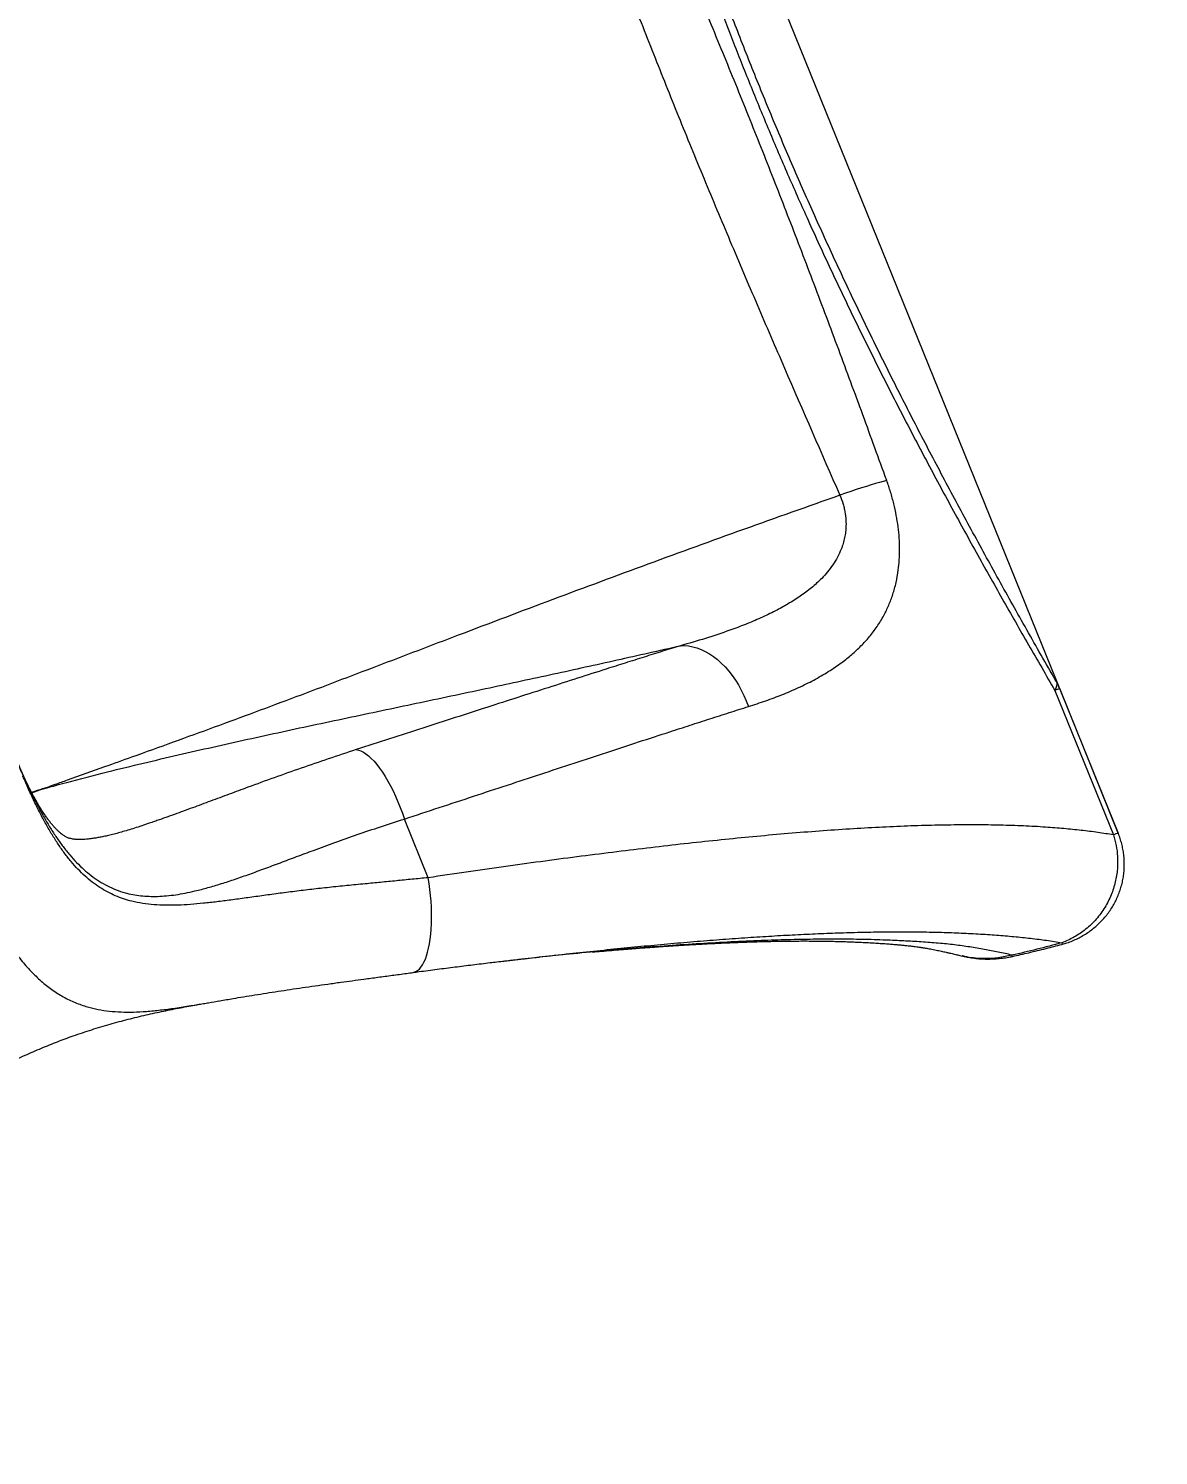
# Model space of a CAD drawing. Header units: millimetres. Extents: x -10881 to 8954, y -8695 to 5624.
# Drawn here: x 5391 to 6331, y -3994 to -2808 of the extents above; entities that cross this region are included whole.
import ezdxf

# ---------------------------------------------------------------- set-up
doc = ezdxf.new("R2010")
doc.units = ezdxf.units.MM
for name, color, linetype in [('DIKOM_ОБЪЕКТ', 7, 'Continuous'), ('DIKOM_РАЗМЕР_ЗОНА', 7, 'Continuous'), ('DIKOM_РАЗМЕР_ОБЪЕКТА', 7, 'Continuous')]:
    doc.layers.add(name, color=color, linetype=linetype)
doc.styles.add('style1', font='arial.ttf', dxfattribs={"width": 0.8})
doc.dimstyles.new('1-50', dxfattribs={"dimtxt": 300, "dimasz": 200, "dimexe": 100, "dimexo": 0, "dimgap": 100, "dimtad": 1, "dimtxsty": 'style1', "dimcen": 200, "dimclrd": 7, "dimclre": 7, "dimclrt": 7, "dimadec": 1, "dimazin": 2, "dimtfac": 1, "dimtmove": 0, "dimatfit": 2, "dimfxl": 0, "dimlwd": 25, "dimlwe": 18, "dimarcsym": 0})

# ---------------------------------------------------------------- blocks, each defined once
blk = doc.blocks.new('*D10')
at = {"layer": 'Defpoints', "color": 0, "transparency": 16777216}
for p in [(-7152.7, 2730.8), (7385.2, 911.3), (7385.2, -7693.8)]:
    blk.add_point(p, dxfattribs=at)
at = {"layer": 'DIKOM_РАЗМЕР_ОБЪЕКТА', "color": 7, "lineweight": 18, "transparency": 16777216}
for p, q in [((-7152.7, 2730.8), (-7152.7, -7793.8)), ((7385.2, 911.3), (7385.2, -7793.8))]:
    blk.add_line(p, q, dxfattribs=at)
at = {"layer": 'DIKOM_РАЗМЕР_ОБЪЕКТА', "color": 7, "lineweight": 25, "transparency": 16777216}
blk.add_line((-6952.7, -7693.8), (7185.2, -7693.8), dxfattribs=at)
at = {"layer": 'DIKOM_РАЗМЕР_ОБЪЕКТА', "color": 7, "transparency": 16777216}
for points in [[(-6952.7, -7660.4), (-6952.7, -7727.1), (-7152.7, -7693.8)], [(7185.2, -7660.4), (7185.2, -7727.1), (7385.2, -7693.8)]]:
    blk.add_solid(points, dxfattribs=at)
at = {"layer": 'DIKOM_РАЗМЕР_ОБЪЕКТА', "color": 7, "transparency": 16777216, "insert": (116.2, -7440.6), "char_height": 300, "attachment_point": 5, "style": 'style1'}
blk.add_mtext('14500', dxfattribs=at)
blk = doc.blocks.new('*D12')
at = {"layer": 'Defpoints', "color": 0, "transparency": 16777216}
for p in [(-9113.3, 3014), (8954.2, 2756.5), (8954.2, -8594.5)]:
    blk.add_point(p, dxfattribs=at)
at = {"layer": 'DIKOM_РАЗМЕР_ЗОНА', "color": 7, "lineweight": 18, "transparency": 16777216}
for p, q in [((-9113.3, 3014), (-9113.3, -8694.5)), ((8954.2, 2756.5), (8954.2, -8694.5))]:
    blk.add_line(p, q, dxfattribs=at)
at = {"layer": 'DIKOM_РАЗМЕР_ЗОНА', "color": 7, "lineweight": 25, "transparency": 16777216}
blk.add_line((-8913.3, -8594.5), (8754.2, -8594.5), dxfattribs=at)
at = {"layer": 'DIKOM_РАЗМЕР_ЗОНА', "color": 7, "transparency": 16777216}
for points in [[(-8913.3, -8561.2), (-8913.3, -8627.8), (-9113.3, -8594.5)], [(8754.2, -8561.2), (8754.2, -8627.8), (8954.2, -8594.5)]]:
    blk.add_solid(points, dxfattribs=at)
at = {"layer": 'DIKOM_РАЗМЕР_ЗОНА', "color": 7, "transparency": 16777216, "insert": (-79.6, -8341.3), "char_height": 300, "attachment_point": 5, "style": 'style1'}
blk.add_mtext('18000', dxfattribs=at)

msp = doc.modelspace()

# ---------------------------------------------------------------- linework, layer by layer
at = {"layer": 'DIKOM_ОБЪЕКТ', "color": 7, "linetype": 'Continuous', "lineweight": 15}
for p, q in [((5780.919, -2202.979), (6297.301, -3476.809)), ((6244.649, -3358.165), (6293.345, -3478.289)), ((6297.301, -3476.809), (6248.605, -3356.685)), ((5493.897, -3467.844), (5491.661, -3468.606)), ((5723.697, -3513.852), (5703.923, -3465.073)), ((6167.927, -3578.88), (6167.513, -3578.782)), ((6208.912, -3578.159), (6208.872, -3578.167)), ((5549.264, -3616.32), (5549.573, -3616.269))]:
    msp.add_line(p, q, dxfattribs=at)
at = {"layer": 'DIKOM_ОБЪЕКТ', "color": 7, "linetype": 'Continuous', "lineweight": 15, "flags": 128}
for points in [[(6104.805, -3183.694), (6101.965, -3184.451), (6098.838, -3185.329), (6095.441, -3186.322), (6091.793, -3187.424), (6087.914, -3188.629), (6083.825, -3189.932), (6079.549, -3191.324), (6075.11, -3192.798), (6070.532, -3194.345), (6065.84, -3195.958)], [(5933.337, -3321.032), (5936.704, -3320.958), (5940.125, -3321.234), (5943.581, -3321.858), (5947.057, -3322.827), (5950.534, -3324.137), (5953.993, -3325.78), (5957.418, -3327.749), (5960.791, -3330.032), (5964.094, -3332.619), (5967.31, -3335.496), (5970.424, -3338.649), (5973.418, -3342.06), (5976.279, -3345.713), (5978.99, -3349.59), (5981.538, -3353.669), (5983.911, -3357.93), (5986.095, -3362.352), (5988.08, -3366.911), (5989.856, -3371.585)], [(6245.65, -3350.609), (6245.75, -3350.794), (6246.147, -3351.957), (6246.234, -3353.285), (6246.012, -3354.77), (6245.483, -3356.4), (6244.649, -3358.165)], [(5663.716, -3407.406), (5665.632, -3407.731), (5667.638, -3408.42), (5669.722, -3409.468), (5671.873, -3410.87), (5674.08, -3412.617), (5676.33, -3414.701), (5678.611, -3417.109), (5680.911, -3419.83), (5683.217, -3422.848), (5685.516, -3426.146), (5687.797, -3429.707), (5690.046, -3433.511), (5692.252, -3437.538), (5694.402, -3441.765), (5696.485, -3446.17), (5698.489, -3450.728), (5700.404, -3455.415), (5702.218, -3460.206), (5703.923, -3465.073)], [(5711.009, -3592.521), (5711.725, -3592.389), (5713.291, -3591.843), (5714.801, -3590.953), (5716.245, -3589.722), (5717.617, -3588.158), (5718.909, -3586.267), (5720.116, -3584.06), (5721.231, -3581.548), (5722.249, -3578.742), (5723.164, -3575.658), (5723.973, -3572.31), (5724.67, -3568.716), (5725.253, -3564.893), (5725.718, -3560.861), (5726.063, -3556.64), (5726.287, -3552.25), (5726.388, -3547.715), (5726.366, -3543.056), (5726.221, -3538.298), (5725.954, -3533.463), (5725.566, -3528.577), (5725.058, -3523.663), (5724.434, -3518.746), (5723.697, -3513.852)]]:
    msp.add_lwpolyline(points, dxfattribs=at)
at = {"layer": 'DIKOM_ОБЪЕКТ', "color": 7, "linetype": 'Continuous', "lineweight": 15}
for centre, radius, start, end in [((6202.268, -3375.469), 50, 22.066548, 29.802708), ((6265.625, -3408.214), 54.268, 108.277753, 112.739143), ((6317.869, -3537.826), 64.39, 108.628413, 112.388204), ((6253.083, -3567.313), 2.786, 191.571544, 220.623519)]:
    msp.add_arc(centre, radius, start, end, dxfattribs=at)
for points, knots in [([(5825.658, -2324.584), (5828.527, -2336.144), (5834.266, -2359.267), (5843.149, -2394.162), (5852.286, -2429.233), (5861.724, -2464.475), (5871.487, -2499.865), (5881.604, -2535.377), (5892.102, -2570.988), (5903.004, -2606.677), (5914.311, -2642.371), (5926.064, -2678.11), (5938.28, -2713.866), (5950.922, -2749.487), (5963.968, -2784.878), (5977.609, -2820.533), (5991.92, -2856.556), (6006.913, -2892.912), (6022.366, -2929.06), (6039.014, -2966.67), (6056.927, -3005.683), (6076.139, -3046.036), (6095.828, -3086.029), (6115.939, -3125.63), (6136.555, -3165.065), (6157.64, -3204.324), (6179.135, -3243.415), (6200.848, -3282.091), (6222.704, -3320.382), (6237.335, -3345.572), (6244.649, -3358.165)], [0, 0, 0, 0, 0.03297273, 0.06594857, 0.0989209, 0.13202002, 0.16512283, 0.19822152, 0.23144123, 0.26466997, 0.2978981, 0.331117, 0.36452984, 0.39794261, 0.43098921, 0.46403578, 0.49854555, 0.53306699, 0.56758855, 0.60209849, 0.64150131, 0.6809275, 0.72036309, 0.75979228, 0.79919762, 0.83934341, 0.87950828, 0.91968174, 0.95985075, 1, 1, 1, 1]), ([(6245.655, -3350.607), (6245.024, -3349.508), (6240.363, -3341.391), (6231.737, -3326.245), (6219.844, -3305.26), (6208.103, -3284.366), (6196.507, -3263.543), (6185.038, -3242.747), (6173.724, -3222.018), (6162.566, -3201.348), (6151.567, -3180.732), (6140.73, -3160.167), (6130.057, -3139.646), (6119.549, -3119.167), (6109.209, -3098.723), (6099.037, -3078.311), (6089.035, -3057.924), (6079.205, -3037.559), (6069.546, -3017.209), (6060.074, -2996.898), (6050.772, -2976.594), (6041.625, -2956.266), (6032.613, -2935.868), (6023.747, -2915.422), (6015.043, -2894.962), (6006.514, -2874.517), (5998.162, -2854.089), (5989.961, -2833.619), (5981.896, -2813.071), (5973.957, -2792.423), (5966.154, -2771.701), (5958.486, -2750.904), (5950.95, -2730.029), (5943.546, -2709.076), (5936.297, -2688.111), (5929.195, -2667.108), (5922.217, -2646.022), (5915.323, -2624.744), (5908.509, -2603.264), (5901.774, -2581.598), (5895.122, -2559.761), (5888.554, -2537.77), (5882.071, -2515.642), (5875.675, -2493.398), (5869.368, -2471.058), (5863.152, -2448.643), (5857.027, -2426.176), (5850.994, -2403.678), (5845.023, -2381.055), (5839.077, -2358.212), (5834.636, -2340.997), (5832.198, -2331.42), (5831.72, -2329.542)], [0, 0, 0, 0, 0.00353898, 0.02615606, 0.04846273, 0.07045564, 0.09239443, 0.11413187, 0.1356884, 0.15707061, 0.17828537, 0.1993398, 0.22024123, 0.24099719, 0.26161535, 0.28210352, 0.30246958, 0.32272151, 0.34286734, 0.36291641, 0.38279173, 0.40266897, 0.42255393, 0.44241262, 0.46221839, 0.48194581, 0.50157208, 0.52115267, 0.54083356, 0.56053675, 0.58026855, 0.60003519, 0.6198429, 0.63969791, 0.65960483, 0.67937333, 0.69927937, 0.7193797, 0.7396666, 0.76013166, 0.7807654, 0.80155723, 0.82249545, 0.8435672, 0.86475852, 0.88605431, 0.9074384, 0.92889356, 0.95041375, 0.97229926, 0.99456828, 1, 1, 1, 1]), ([(6104.805, -3183.694), (6098.211, -3165.549), (6085.024, -3129.259), (6064.931, -3074.9), (6044.55, -3020.616), (6023.968, -2966.846), (6003.154, -2913.617), (5982.061, -2860.937), (5960.483, -2808.429), (5938.464, -2756.05), (5916.067, -2703.805), (5893.333, -2651.676), (5870.343, -2599.671), (5854.834, -2565.092), (5847.08, -2547.803)], [0, 0, 0, 0, 0.08449462, 0.16898884, 0.25351404, 0.33803857, 0.42063, 0.50322058, 0.58589429, 0.66856884, 0.75140887, 0.8342495, 0.91712456, 1, 1, 1, 1]), ([(5163.531, -2848.546), (5163.601, -2848.514), (5164.157, -2848.259), (5167.52, -2846.721), (5176.306, -2842.704), (5190.068, -2836.421), (5210.942, -2826.918), (5236.195, -2815.51), (5265.771, -2802.314), (5295.237, -2789.343), (5324.629, -2776.595), (5360.568, -2761.262), (5403.124, -2743.493), (5452.328, -2723.234), (5502.375, -2702.704), (5553.259, -2681.641), (5604.896, -2659.865), (5656.504, -2637.526), (5707.998, -2614.458), (5759.35, -2590.683), (5793.365, -2574.121), (5810.371, -2565.84)], [0, 0, 0, 0, 0.00031796, 0.00252578, 0.01527677, 0.04027922, 0.06529196, 0.11084287, 0.15640628, 0.20198687, 0.24757368, 0.2931442, 0.36932734, 0.44551179, 0.52169544, 0.60134792, 0.68100228, 0.7606525, 0.84043399, 0.92022, 1, 1, 1, 1]), ([(5810.371, -2565.84), (5823.585, -2601.092), (5843.406, -2653.972), (5870.122, -2724.385), (5890.347, -2776.932), (5910.831, -2829.184), (5931.625, -2881.128), (5952.849, -2932.907), (5974.661, -2985.04), (5997.012, -3037.526), (6027.444, -3108.019), (6050.481, -3160.782), (6065.84, -3195.958)], [0, 0, 0, 0, 0.16609515, 0.2491493, 0.33220284, 0.4144209, 0.49663817, 0.57891327, 0.66118915, 0.74588555, 0.83058261, 1, 1, 1, 1]), ([(5619.265, -2573.749), (5605.001, -2582.26), (5576.472, -2599.282), (5533.589, -2624.986), (5488.157, -2652.388), (5440.324, -2681.795), (5390.075, -2713.166), (5339.744, -2744.615), (5289.179, -2775.845), (5244.453, -2802.85), (5208.152, -2824.017), (5186.479, -2836.138), (5173.539, -2843.185), (5167.999, -2846.165), (5164.702, -2847.923), (5163.61, -2848.504), (5163.531, -2848.546)], [0, 0, 0, 0, 0.094572678, 0.189149474, 0.283720856, 0.394954369, 0.506206486, 0.617469432, 0.728726737, 0.839964601, 0.9105451, 0.964274483, 0.979077408, 0.993071817, 0.999500076, 1, 1, 1, 1]), ([(5989.856, -3371.585), (5994.664, -3370.022), (6004.293, -3366.892), (6018.147, -3361.677), (6031.513, -3355.974), (6044.273, -3349.674), (6056.362, -3342.711), (6066.846, -3335.589), (6075.85, -3328.422), (6083.508, -3321.318), (6090.563, -3313.578), (6096.93, -3305.156), (6102.263, -3296.443), (6106.606, -3287.5), (6110.04, -3278.408), (6112.731, -3268.685), (6114.468, -3259.092), (6115.379, -3249.774), (6115.646, -3240.889), (6115.332, -3231.685), (6114.418, -3222.274), (6112.888, -3212.697), (6110.767, -3203.037), (6108.126, -3193.322), (6105.91, -3186.898), (6104.805, -3183.694)], [0, 0, 0, 0, 0.06029704, 0.12073161, 0.18119615, 0.24161135, 0.30193198, 0.3621529, 0.40869304, 0.45536664, 0.50204014, 0.54862599, 0.59509234, 0.63483291, 0.67469531, 0.71451374, 0.75419415, 0.7851508, 0.81621523, 0.84725757, 0.878184, 0.90857225, 0.93909796, 0.96961865, 1, 1, 1, 1]), ([(6065.84, -3195.958), (6039.142, -3205.43), (5985.747, -3224.372), (5906.228, -3253.215), (5827.171, -3282.571), (5752.201, -3310.935), (5681.151, -3338.061), (5624.966, -3359.38), (5579.83, -3376.249), (5545.818, -3388.811), (5511.594, -3401.282), (5481.148, -3412.253), (5451.748, -3422.771), (5430.493, -3430.346), (5414.512, -3436.04), (5408.191, -3438.294), (5404.887, -3439.472), (5403.744, -3439.88), (5403.371, -3440.013), (5403.308, -3440.036)], [0, 0, 0, 0, 0.119638099, 0.239276744, 0.35900507, 0.47873456, 0.581799341, 0.684864628, 0.73640009, 0.78793476, 0.839510079, 0.891083154, 0.924544002, 0.970551161, 0.985201693, 0.994978898, 0.998360503, 0.999722055, 1, 1, 1, 1]), ([(6065.84, -3195.958), (6066.806, -3198.413), (6068.269, -3202.133), (6069.572, -3207.24), (6070.56, -3212.379), (6071.053, -3217.959), (6070.914, -3223.821), (6070.342, -3228.832), (6069.335, -3233.697), (6068.142, -3237.683), (6066.408, -3242.373), (6063.942, -3247.63), (6060.114, -3253.881), (6055.707, -3259.703), (6049.834, -3266.193), (6042.312, -3273.036), (6032.935, -3280.038), (6022.913, -3286.385), (6011.944, -3292.38), (6000.121, -3298.034), (5987.468, -3303.362), (5972.224, -3309.085), (5954.273, -3315.075), (5940.316, -3319.047), (5933.337, -3321.032)], [0, 0, 0, 0, 0.03188082, 0.04830239, 0.06472434, 0.09701826, 0.1194703, 0.14192864, 0.16521755, 0.18851259, 0.20118468, 0.2376879, 0.27421011, 0.31181134, 0.34942239, 0.40923236, 0.46906701, 0.52997311, 0.59088898, 0.65869952, 0.72654574, 0.79437441, 0.89718258, 1, 1, 1, 1]), ([(5403.308, -3440.036), (5403.546, -3439.969), (5404.691, -3439.65), (5408.183, -3438.679), (5414.528, -3436.936), (5431.222, -3432.433), (5455.547, -3426.164), (5496.009, -3416.308), (5544.431, -3405.13), (5602.113, -3392.447), (5659.771, -3380.183), (5717.344, -3368.105), (5773.355, -3356.271), (5827.778, -3344.524), (5880.651, -3332.93), (5915.775, -3324.998), (5933.337, -3321.032)], [0, 0, 0, 0, 0.00135589, 0.00650961, 0.01984794, 0.03739187, 0.10122708, 0.15751119, 0.26582293, 0.37415499, 0.48250618, 0.59085987, 0.69918974, 0.79945842, 0.89973036, 1, 1, 1, 1]), ([(5933.337, -3321.032), (5928.357, -3322.575), (5918.394, -3325.663), (5903.078, -3330.469), (5887.49, -3335.396), (5869.102, -3341.244), (5847.765, -3348.067), (5823.264, -3355.932), (5798.185, -3363.998), (5772.428, -3372.293), (5746.062, -3380.788), (5719.068, -3389.496), (5691.643, -3398.353), (5673.025, -3404.388), (5663.716, -3407.406)], [0, 0, 0, 0, 0.06258036, 0.12519567, 0.18791689, 0.2506738, 0.34316503, 0.43565635, 0.52861481, 0.62157355, 0.71594789, 0.81032268, 0.90516115, 1, 1, 1, 1]), ([(5703.923, -3465.073), (5713.592, -3461.876), (5732.936, -3455.481), (5761.469, -3446.073), (5789.602, -3436.809), (5817.442, -3427.65), (5844.956, -3418.6), (5872.106, -3409.683), (5898.679, -3400.979), (5921.684, -3393.476), (5941.323, -3387.105), (5957.793, -3381.794), (5974.007, -3376.6), (5984.573, -3373.257), (5989.856, -3371.585)], [0, 0, 0, 0, 0.0928399, 0.18573534, 0.27863075, 0.37147058, 0.46614838, 0.56088515, 0.65562195, 0.75029977, 0.81265728, 0.87501478, 0.93750739, 1, 1, 1, 1]), ([(5663.716, -3407.406), (5655.968, -3409.949), (5640.472, -3415.035), (5617.759, -3422.849), (5595.463, -3430.758), (5575.581, -3438), (5558.019, -3444.492), (5542.628, -3450.21), (5527.526, -3455.813), (5512.684, -3461.231), (5501.472, -3465.273), (5495.305, -3467.366), (5493.897, -3467.844)], [0, 0, 0, 0, 0.12562588, 0.25125269, 0.37780473, 0.5043568, 0.59736067, 0.69036381, 0.78376501, 0.87716495, 0.97194295, 1, 1, 1, 1]), ([(5491.671, -3468.634), (5489.564, -3469.347), (5485.387, -3470.762), (5479.435, -3472.681), (5473.799, -3474.418), (5468.51, -3475.958), (5463.568, -3477.305), (5458.974, -3478.461), (5454.728, -3479.435), (5450.826, -3480.235), (5447.246, -3480.875), (5443.938, -3481.372), (5440.906, -3481.735), (5438.15, -3481.974), (5435.659, -3482.1), (5433.435, -3482.128), (5431.538, -3482.07), (5430.08, -3481.966), (5428.6, -3481.801), (5427.134, -3481.557), (5425.734, -3481.23), (5424.588, -3480.875), (5423.561, -3480.472), (5422.406, -3479.915), (5421.195, -3479.212), (5419.951, -3478.382), (5418.64, -3477.396), (5417.204, -3476.197), (5415.63, -3474.749), (5413.91, -3473.014), (5412.107, -3471.036), (5410.219, -3468.795), (5408.357, -3466.42), (5406.474, -3463.86), (5404.541, -3461.083), (5402.446, -3457.892), (5400.211, -3454.286), (5397.92, -3450.382), (5395.574, -3446.171), (5393.175, -3441.645), (5390.723, -3436.797), (5388.217, -3431.623), (5385.659, -3426.108), (5383.258, -3420.75), (5381.708, -3417.13), (5381.029, -3415.546)], [0, 0, 0, 0, 0.02593462, 0.05143255, 0.07635073, 0.10067129, 0.1243872, 0.14750206, 0.17002986, 0.19199473, 0.21343552, 0.23481988, 0.25610014, 0.27730746, 0.29855256, 0.3199786, 0.34179244, 0.36009614, 0.37851216, 0.40581042, 0.43382009, 0.46295805, 0.49376522, 0.52636205, 0.55400997, 0.57911898, 0.60256579, 0.6249114, 0.64859874, 0.67145581, 0.69377482, 0.715779, 0.73762692, 0.75623421, 0.77561494, 0.79750119, 0.81948184, 0.84163304, 0.86401924, 0.88669514, 0.90970761, 0.93309705, 0.95689833, 0.98114153, 1, 1, 1, 1]), ([(5381.509, -3416.759), (5382.97, -3420.161), (5385.892, -3426.966), (5390.37, -3436.776), (5394.937, -3446.268), (5399.64, -3455.438), (5404.487, -3464.243), (5409.505, -3472.664), (5414.683, -3480.615), (5420.035, -3488.066), (5425.568, -3494.975), (5431.306, -3501.326), (5437.267, -3507.091), (5443.515, -3512.287), (5450.059, -3516.862), (5456.926, -3520.78), (5464.074, -3523.975), (5471.115, -3526.307), (5477.989, -3527.904), (5484.664, -3528.897), (5491.545, -3529.391), (5498.681, -3529.404), (5506.061, -3528.944), (5513.707, -3528.028), (5521.571, -3526.683), (5530.452, -3524.771), (5540.423, -3522.189), (5551.595, -3518.856), (5563.162, -3515.051), (5575.204, -3510.824), (5587.719, -3506.246), (5600.738, -3501.379), (5614.191, -3496.318), (5629.239, -3490.696), (5645.996, -3484.556), (5664.636, -3477.969), (5683.909, -3471.431), (5697.245, -3467.195), (5703.923, -3465.073)], [0, 0, 0, 0, 0.02473957, 0.04947886, 0.07434571, 0.09921221, 0.1245174, 0.14982217, 0.17530151, 0.20078039, 0.22626602, 0.25180423, 0.27750859, 0.3032716, 0.32972357, 0.35624429, 0.38297925, 0.40978784, 0.43240276, 0.45501793, 0.47779767, 0.50057774, 0.52382836, 0.54707936, 0.57047305, 0.59386713, 0.62419097, 0.65457742, 0.68514071, 0.71575923, 0.74698042, 0.77825569, 0.80969242, 0.84118362, 0.88060107, 0.92012991, 0.96000506, 1, 1, 1, 1]), ([(5723.697, -3513.852), (5719.232, -3514.273), (5710.297, -3515.115), (5697.089, -3516.444), (5684.017, -3517.728), (5670.303, -3519.031), (5656.028, -3520.416), (5641.248, -3521.933), (5626.795, -3523.545), (5612.602, -3525.256), (5598.736, -3527.053), (5585.192, -3528.892), (5572.08, -3530.712), (5559.63, -3532.408), (5547.848, -3533.916), (5536.68, -3535.175), (5525.911, -3536.138), (5515.469, -3536.729), (5505.378, -3536.859), (5495.607, -3536.435), (5486.216, -3535.363), (5477.773, -3533.683), (5470.213, -3531.496), (5463.435, -3528.927), (5456.881, -3525.784), (5450.492, -3522.021), (5444.283, -3517.62), (5438.234, -3512.552), (5432.386, -3506.849), (5426.733, -3500.528), (5421.277, -3493.622), (5415.992, -3486.14), (5410.862, -3478.097), (5405.836, -3469.456), (5400.914, -3460.258), (5396.076, -3450.493), (5391.332, -3440.29), (5388.24, -3433.13), (5386.694, -3429.55)], [0, 0, 0, 0, 0.02533736, 0.05070087, 0.07614059, 0.10160567, 0.13185507, 0.16210406, 0.19254544, 0.22298673, 0.25403829, 0.28509006, 0.31634985, 0.34760981, 0.37722645, 0.40684298, 0.43663623, 0.46642903, 0.49680577, 0.52718157, 0.55781166, 0.5884406, 0.61317934, 0.63791766, 0.66284322, 0.68776853, 0.71330823, 0.73884791, 0.76461038, 0.79037308, 0.81609589, 0.84181908, 0.8677428, 0.89366698, 0.92016359, 0.94666068, 0.97333012, 1, 1, 1, 1]), ([(5403.308, -3440.036), (5403.222, -3440.061), (5400.067, -3440.992), (5396.919, -3441.955), (5393.856, -3442.893)], [0, 0, 0, 0, 0.02716758, 1, 1, 1, 1]), ([(5394.024, -3443.209), (5397.045, -3442.174), (5400.141, -3441.113), (5403.234, -3440.061), (5403.308, -3440.036)], [0, 0, 0, 0, 0.97616199, 1, 1, 1, 1]), ([(6293.345, -3478.289), (6289.028, -3477.592), (6280.393, -3476.196), (6266.584, -3474.459), (6252.152, -3472.986), (6236.204, -3471.734), (6218.648, -3470.765), (6199.356, -3470.134), (6179.232, -3469.876), (6158.304, -3469.98), (6136.383, -3470.437), (6113.449, -3471.253), (6089.499, -3472.434), (6064.78, -3473.957), (6039.331, -3475.811), (6013.432, -3477.964), (5987.121, -3480.399), (5960.442, -3483.093), (5933.167, -3486.056), (5905.339, -3489.269), (5876.712, -3492.753), (5847.282, -3496.496), (5817.06, -3500.494), (5786.359, -3504.719), (5755.265, -3509.147), (5734.216, -3512.284), (5723.697, -3513.852)], [0, 0, 0, 0, 0.03600706, 0.07201412, 0.10813726, 0.14426039, 0.18642155, 0.22861766, 0.27082543, 0.31302146, 0.35518256, 0.39856767, 0.441991, 0.48542708, 0.52885032, 0.57223535, 0.6143722, 0.65654417, 0.69872788, 0.7408998, 0.78303661, 0.82640375, 0.86980932, 0.91322765, 0.95663303, 1, 1, 1, 1]), ([(6293.345, -3478.289), (6294.162, -3481.171), (6295.81, -3486.985), (6296.716, -3494.791), (6296.878, -3501.374), (6296.617, -3506.683), (6295.964, -3512.017), (6294.894, -3517.414), (6293.39, -3522.819), (6291.427, -3528.214), (6289.02, -3533.489), (6286.152, -3538.637), (6282.837, -3543.586), (6279.06, -3548.314), (6274.856, -3552.739), (6270.371, -3556.701), (6265.689, -3560.178), (6260.84, -3563.179), (6255.73, -3565.812), (6252.15, -3567.184), (6250.354, -3567.872)], [0, 0, 0, 0, 0.08173919, 0.16491363, 0.21226501, 0.25989217, 0.3083831, 0.35717114, 0.40823446, 0.45964492, 0.51214722, 0.56502552, 0.61938909, 0.67416737, 0.73025445, 0.78679275, 0.83915625, 0.89188222, 0.94574578, 1, 1, 1, 1]), ([(6250.964, -3569.1), (6252.211, -3568.743), (6255.004, -3567.944), (6259.231, -3566.332), (6263.649, -3564.342), (6267.934, -3562.04), (6272.049, -3559.457), (6275.934, -3556.626), (6279.586, -3553.563), (6283.012, -3550.273), (6286.223, -3546.737), (6289.189, -3542.981), (6291.855, -3539.069), (6294.217, -3535.03), (6296.286, -3530.872), (6298.079, -3526.556), (6299.581, -3522.099), (6300.761, -3517.578), (6301.617, -3513.036), (6302.162, -3508.484), (6302.402, -3503.883), (6302.329, -3499.237), (6301.94, -3494.621), (6301.241, -3490.076), (6300.258, -3485.606), (6298.938, -3481.196), (6297.941, -3478.252), (6297.305, -3476.821), (6297.298, -3476.806)], [0, 0, 0, 0, 0.03332862, 0.07460158, 0.11610082, 0.15777117, 0.19949455, 0.24083632, 0.28118583, 0.32186481, 0.3627826, 0.4038268, 0.44473401, 0.48430878, 0.52396138, 0.56398935, 0.604288, 0.64470814, 0.68394065, 0.72296479, 0.76240876, 0.80223034, 0.84227615, 0.88131881, 0.92032206, 0.9597525, 0.99959053, 1, 1, 1, 1]), ([(5339.013, -3500.026), (5341.37, -3505.464), (5346.084, -3516.342), (5353.331, -3531.47), (5360.809, -3545.777), (5368.568, -3559.081), (5376.635, -3571.331), (5384.857, -3582.214), (5393.245, -3591.738), (5401.807, -3599.957), (5410.759, -3607.059), (5420.136, -3612.995), (5429.984, -3617.77), (5439.692, -3621.167), (5449.21, -3623.438), (5458.511, -3624.83), (5468.225, -3625.524), (5478.487, -3625.571), (5489.367, -3624.999), (5500.956, -3623.868), (5513.222, -3622.256), (5525.261, -3620.391), (5534.589, -3618.841), (5539.672, -3617.963), (5541.084, -3617.719)], [0, 0, 0, 0, 0.05052378, 0.10107982, 0.15160126, 0.20340997, 0.25525671, 0.30706404, 0.35673071, 0.4064322, 0.45610002, 0.50700623, 0.55794792, 0.60885734, 0.6512, 0.69354309, 0.73616145, 0.77877908, 0.82225839, 0.86573718, 0.90956158, 0.95338475, 0.98705657, 1, 1, 1, 1]), ([(5793.394, -3582.298), (5796.909, -3581.886), (5808.178, -3580.564), (5826.916, -3578.466), (5849.757, -3575.981), (5872.429, -3573.615), (5894.931, -3571.375), (5917.135, -3569.288), (5939.025, -3567.366), (5960.579, -3565.616), (5981.511, -3564.066), (6001.815, -3562.715), (6021.496, -3561.562), (6040.798, -3560.596), (6059.711, -3559.824), (6078.219, -3559.251), (6096.391, -3558.884), (6114.199, -3558.733), (6131.611, -3558.812), (6148.532, -3559.125), (6164.922, -3559.687), (6180.811, -3560.491), (6196.045, -3561.505), (6210.664, -3562.713), (6224.546, -3564.148), (6237.878, -3565.827), (6246.194, -3567.19), (6250.354, -3567.872)], [0, 0, 0, 0, 0.0183008, 0.05867047, 0.09903208, 0.14027334, 0.18152312, 0.22276467, 0.26430919, 0.30586216, 0.34740664, 0.38766376, 0.42792862, 0.46818593, 0.50871834, 0.54925828, 0.58979049, 0.63119178, 0.67260146, 0.71400253, 0.75569652, 0.79739949, 0.83909759, 0.87924017, 0.91941098, 0.95968445, 1, 1, 1, 1]), ([(6208.819, -3578.138), (6205.076, -3577.323), (6197.595, -3575.694), (6186.003, -3573.418), (6173.948, -3571.361), (6161.276, -3569.598), (6147.793, -3568.225), (6133.637, -3567.179), (6119.069, -3566.323), (6102.782, -3565.619), (6084.658, -3565.124), (6064.559, -3564.908), (6043.833, -3565.004), (6022.493, -3565.411), (5999.723, -3566.139), (5975.474, -3567.209), (5949.706, -3568.644), (5923.333, -3570.391), (5896.404, -3572.434), (5868.935, -3574.769), (5842.132, -3577.235), (5824.244, -3579.026), (5815.88, -3579.863)], [0, 0, 0, 0, 0.04241748, 0.08476845, 0.12703469, 0.16922478, 0.21138126, 0.25353498, 0.29566188, 0.33774828, 0.39058364, 0.44332191, 0.49594755, 0.54845082, 0.60084716, 0.6592248, 0.71749816, 0.77564967, 0.83365983, 0.89152089, 0.94927789, 1, 1, 1, 1]), ([(5860.217, -3575.606), (5862.697, -3575.386), (5867.964, -3574.918), (5875.924, -3574.238), (5883.835, -3573.581), (5891.143, -3572.994), (5897.702, -3572.483), (5903.712, -3572.029), (5909.121, -3571.632), (5913.875, -3571.293), (5917.362, -3571.05), (5919.786, -3570.884), (5921.562, -3570.763), (5923.645, -3570.624), (5926.69, -3570.423), (5930.68, -3570.165), (5935.243, -3569.88), (5939.755, -3569.607), (5944.037, -3569.357), (5948.09, -3569.128), (5952.35, -3568.896), (5956.64, -3568.671), (5960.79, -3568.462), (5963.885, -3568.312), (5966.32, -3568.198), (5968.545, -3568.096), (5971.32, -3567.972), (5975.152, -3567.807), (5979.712, -3567.622), (5984.662, -3567.435), (5989.229, -3567.275), (5993.305, -3567.143), (5996.778, -3567.039), (5999.659, -3566.958), (6002.34, -3566.887), (6005.242, -3566.816), (6008.661, -3566.739), (6013.02, -3566.652), (6018.189, -3566.567), (6024.032, -3566.496), (6030.374, -3566.448), (6036.907, -3566.434), (6043.484, -3566.457), (6049.705, -3566.514), (6055.865, -3566.605), (6061.955, -3566.731), (6067.778, -3566.886), (6073.349, -3567.067), (6078.667, -3567.271), (6083.788, -3567.498), (6088.603, -3567.739), (6093.371, -3568.005), (6098.277, -3568.308), (6103.197, -3568.645), (6107.778, -3568.99), (6111.633, -3569.304), (6115.05, -3569.601), (6118.268, -3569.9), (6121.121, -3570.189), (6123.524, -3570.452), (6125.47, -3570.679), (6127.537, -3570.937), (6129.564, -3571.208), (6131.348, -3571.461), (6132.66, -3571.656), (6133.669, -3571.81), (6134.592, -3571.955), (6135.753, -3572.141), (6137.272, -3572.392), (6139.134, -3572.713), (6142.099, -3573.245), (6145.838, -3573.965), (6150.105, -3574.848), (6153.248, -3575.534), (6155.391, -3576.014), (6156.723, -3576.316), (6158.326, -3576.684), (6160.258, -3577.133), (6162.75, -3577.722), (6165.335, -3578.34), (6167.169, -3578.787), (6167.906, -3578.966)], [0, 0, 0, 0, 0.0180806, 0.03840336, 0.0581742, 0.07620819, 0.09250476, 0.10706228, 0.12130007, 0.13335271, 0.14321921, 0.14800953, 0.15204498, 0.15700477, 0.16425314, 0.17583456, 0.18831425, 0.20024462, 0.21162593, 0.22245846, 0.23273733, 0.24594519, 0.25721745, 0.26655602, 0.27129622, 0.27723736, 0.28488942, 0.29425091, 0.30907481, 0.32299783, 0.33595228, 0.34784005, 0.35785787, 0.36583209, 0.37275526, 0.38116004, 0.39117128, 0.40278713, 0.41969216, 0.4372716, 0.45549509, 0.47761762, 0.49775391, 0.51727943, 0.53687942, 0.55728147, 0.57702527, 0.59488355, 0.61359869, 0.63164105, 0.64835308, 0.66443184, 0.6825593, 0.70168022, 0.71883024, 0.73406787, 0.74587434, 0.75905519, 0.77371794, 0.78249484, 0.7912784, 0.80083884, 0.81218334, 0.82081651, 0.82740013, 0.83194969, 0.83612792, 0.84117751, 0.84910538, 0.8585213, 0.86874987, 0.89346632, 0.91570826, 0.93576663, 0.94137456, 0.94747519, 0.95503961, 0.96407545, 0.97458263, 0.98978519, 1, 1, 1, 1]), ([(6250.354, -3567.872), (6243.489, -3569.742), (6229.754, -3573.483), (6215.875, -3576.665), (6208.912, -3578.159), (6208.912, -3578.159)], [0, 0, 0, 0, 0.49975028, 0.9999986, 1, 1, 1, 1]), ([(6209.347, -3579.218), (6213.884, -3578.212), (6223.239, -3576.137), (6236.923, -3572.793), (6246.26, -3570.427), (6250.775, -3569.141), (6250.958, -3569.089)], [0, 0, 0, 0, 0.32546483, 0.67120102, 0.98665583, 1, 1, 1, 1]), ([(5782.618, -3583.552), (5782.649, -3583.548), (5783.581, -3583.437), (5785.255, -3583.241), (5787.705, -3582.955), (5790.231, -3582.662), (5793.008, -3582.344), (5795.768, -3582.032), (5798.345, -3581.743), (5800.887, -3581.46), (5805.579, -3580.945), (5810.089, -3580.462), (5814.009, -3580.053), (5815.366, -3579.912), (5815.858, -3579.861), (5815.89, -3579.855), (5815.906, -3579.852)], [0, 0, 0, 0, 0.00256983, 0.07561375, 0.13691336, 0.20356471, 0.28448556, 0.36846133, 0.4352039, 0.50154127, 0.58414136, 0.83594157, 0.89690541, 0.92764305, 0.96257168, 1, 1, 1, 1]), ([(6167.503, -3578.825), (6168.59, -3579.109), (6169.882, -3579.447), (6171.197, -3579.669), (6171.405, -3579.704)], [0, 0, 0, 0, 0.84175269, 1, 1, 1, 1]), ([(6208.819, -3578.138), (6208.819, -3578.138), (6206.971, -3578.645), (6203.234, -3579.531), (6197.534, -3580.476), (6191.747, -3581.025), (6185.439, -3581.195), (6178.673, -3580.825), (6172.657, -3580.07), (6169.123, -3579.181), (6167.927, -3578.88)], [0, 0, 0, 0, 0.0000014, 0.13802165, 0.27666774, 0.41721818, 0.55839996, 0.73342238, 0.90973703, 1, 1, 1, 1]), ([(6171.761, -3579.766), (6173.196, -3580.032), (6176.424, -3580.63), (6181.441, -3581.174), (6186.719, -3581.457), (6191.908, -3581.433), (6197.079, -3581.134), (6202.306, -3580.541), (6206.317, -3579.921), (6208.572, -3579.444), (6209.081, -3579.336)], [0, 0, 0, 0, 0.11658365, 0.26200876, 0.40260755, 0.53846122, 0.67614982, 0.81596232, 0.95841614, 1, 1, 1, 1]), ([(6208.872, -3578.167), (6208.864, -3578.158), (6208.853, -3578.146), (6208.825, -3578.14), (6208.819, -3578.138)], [0, 0, 0, 0, 0.778502692, 1, 1, 1, 1]), ([(6209.335, -3579.168), (6209.327, -3579.216), (6209.303, -3579.344), (6209.134, -3578.942), (6208.959, -3578.426), (6208.872, -3578.167)], [0, 0, 0, 0, 0.22605452, 0.61160944, 1, 1, 1, 1]), ([(5541.086, -3617.73), (5544.18, -3617.196), (5550.859, -3616.044), (5560.541, -3614.378), (5570.222, -3612.762), (5579.454, -3611.259), (5589.05, -3609.735), (5598.858, -3608.217), (5608.874, -3606.703), (5619.099, -3605.194), (5629.53, -3603.69), (5640.17, -3602.191), (5650.455, -3600.772), (5660.473, -3599.42), (5670.755, -3598.034), (5681.836, -3596.544), (5693.634, -3594.966), (5703.368, -3593.669), (5709.206, -3592.899), (5711.029, -3592.659)], [0, 0, 0, 0, 0.062717991, 0.135359755, 0.191914132, 0.251591551, 0.311382285, 0.371320453, 0.431438016, 0.491767546, 0.552342114, 0.613195199, 0.674360606, 0.726453932, 0.780472024, 0.843923692, 0.907478146, 0.971106314, 1, 1, 1, 1]), ([(5710.983, -3592.555), (5712.66, -3592.333), (5719.402, -3591.44), (5731.056, -3589.919), (5745.894, -3588.018), (5760.545, -3586.208), (5770.339, -3585.009), (5775.232, -3584.429), (5775.309, -3584.42)], [0, 0, 0, 0, 0.0769427, 0.30934938, 0.5394182, 0.76744534, 0.99632792, 1, 1, 1, 1]), ([(5775.184, -3584.445), (5777.026, -3584.221), (5783.152, -3583.479), (5789.18, -3582.784), (5793.394, -3582.298)], [0, 0, 0, 0, 0.30081099, 1, 1, 1, 1]), ([(5365.972, -3672.215), (5368.787, -3670.795), (5376.183, -3667.064), (5388.206, -3661.471), (5401.843, -3655.512), (5415.179, -3650.143), (5429.119, -3644.983), (5443.718, -3640.084), (5458.996, -3635.494), (5474.084, -3631.442), (5488.941, -3627.879), (5503.476, -3624.72), (5517.559, -3621.923), (5528.125, -3619.942), (5533.974, -3618.934), (5535.317, -3618.703)], [0, 0, 0, 0, 0.05262965, 0.13829537, 0.22033466, 0.29955082, 0.37661927, 0.46702056, 0.55580257, 0.64340534, 0.72994087, 0.81479377, 0.89717613, 0.97640376, 1, 1, 1, 1])]:
    msp.add_open_spline(points, degree=3, knots=knots, dxfattribs=at)

# ---------------------------------------------------------------- dimensions: what is measured, and where the dimension line sits
at = {"layer": 'DIKOM_РАЗМЕР_ЗОНА'}
dim = msp.add_linear_dim(base=(8954.2, -8594.513), p1=(-9113.319, 3014.045), p2=(8954.2, 2756.48), text='18000', dimstyle='1-50', dxfattribs=at)
dim.commit()
dim.dimension.update_dxf_attribs({"geometry": '*D12', "text_midpoint": (-79.559, -8594.513), "dimtype": 160})
at = {"layer": 'DIKOM_РАЗМЕР_ОБЪЕКТА'}
dim = msp.add_linear_dim(base=(7385.217, -7693.766), p1=(-7152.73, 2730.795), p2=(7385.217, 911.281), text='14500', dimstyle='1-50', dxfattribs=at)
dim.commit()
dim.dimension.update_dxf_attribs({"geometry": '*D10', "text_midpoint": (116.244, -7693.766), "dimtype": 160})

doc.saveas('drawing.dxf')
